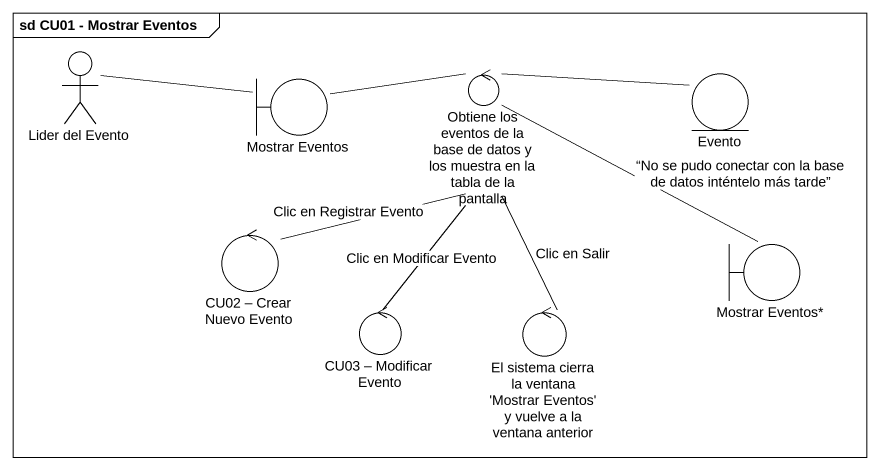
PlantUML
@startuml
mainframe sd CU01 - Mostrar Eventos
actor "Lider del Evento" as Lider_del_Evento
boundary "Mostrar Eventos" as Mostrar_Eventos
control "Obtiene los eventos de la base de datos y los muestra en la tabla de la pantalla" as Obtiene_los_eventos_de_la
entity Evento
control "CU02 – Crear Nuevo Evento" as CU02_Crear_Nuevo_Evento
boundary "Mostrar Eventos*" as Mostrar_Eventos_2
control "CU03 – Modificar Evento" as CU03_Modificar_Evento
control "El sistema cierra la ventana 'Mostrar Eventos' y vuelve a la ventana anterior" as El_sistema_cierra_la
Lider_del_Evento -right- Mostrar_Eventos
Mostrar_Eventos -right- Obtiene_los_eventos_de_la
Obtiene_los_eventos_de_la -right- Evento
Obtiene_los_eventos_de_la -- CU02_Crear_Nuevo_Evento : Clic en Registrar Evento
Obtiene_los_eventos_de_la -right- Mostrar_Eventos_2 : “No se pudo conectar con la base de datos inténtelo más tarde”
Obtiene_los_eventos_de_la -- CU03_Modificar_Evento : Clic en Modificar Evento
Obtiene_los_eventos_de_la -- El_sistema_cierra_la : Clic en Salir
@enduml
